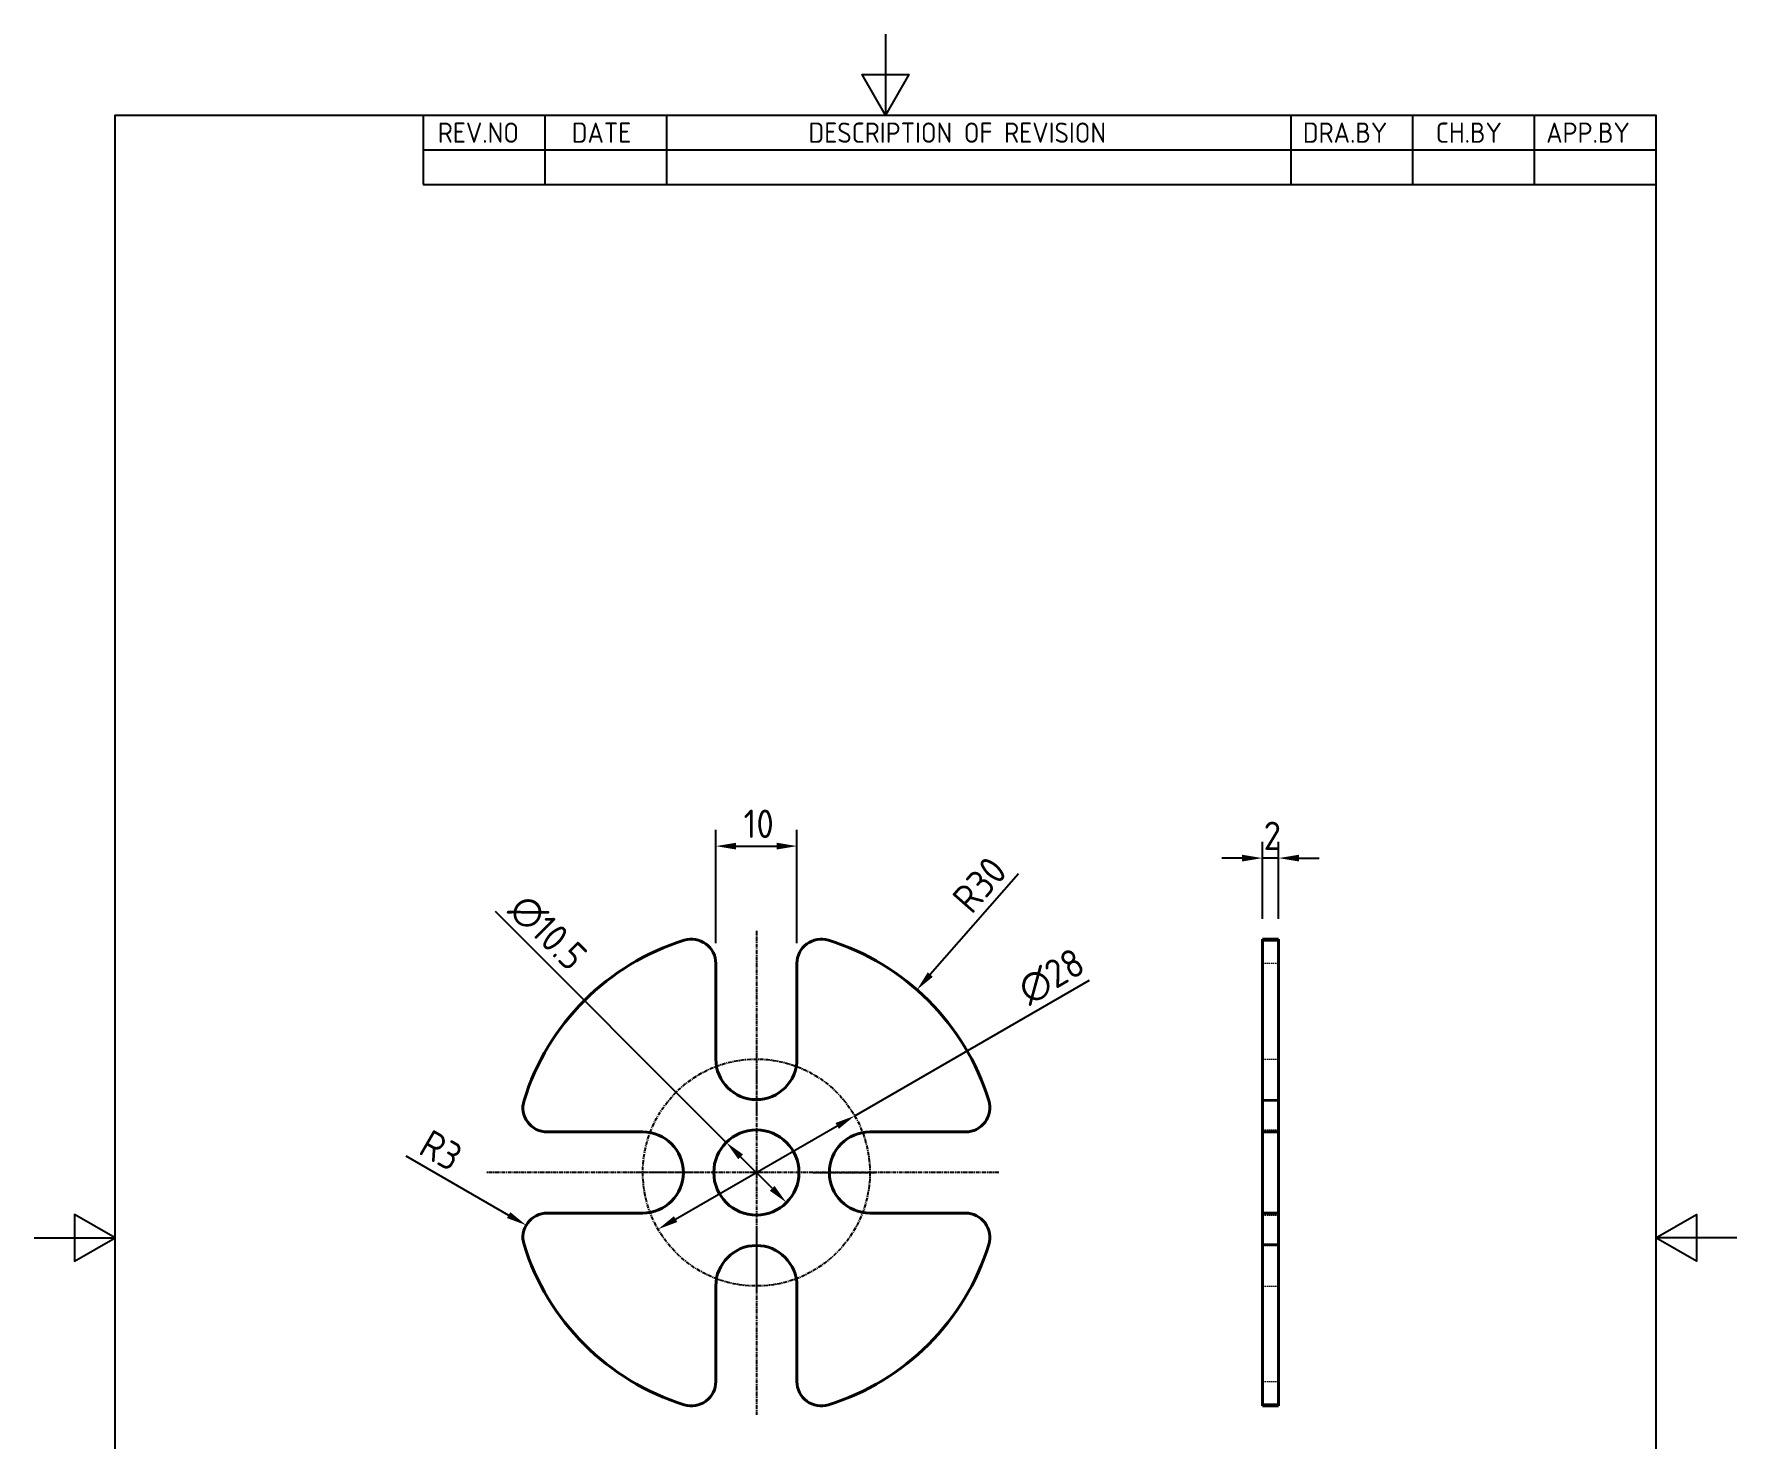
# Model space of a CAD drawing. Header units: millimetres. Extents: x 0 to 210, y 0 to 297.
# Drawn here: x 0 to 210, y 123.7 to 297 of the extents above; entities that cross this region are included whole.
import ezdxf

# ---------------------------------------------------------------- set-up
doc = ezdxf.new("R2010")
doc.units = ezdxf.units.MM
doc.linetypes.add('CHAIN', pattern=[0.7087, 0.4724, -0.0591, 0.1181, -0.0591])
doc.linetypes.add('DASHED', pattern=[0.2067, 0.1654, -0.0413])
doc.layers.get('0').update_dxf_attribs({"color": 3, "lineweight": 25, "true_color": 0x00ff00})
for name, color, linetype, lineweight, true_color in [('가려진 것(ISO)', 2, 'DASHED', 18, 0xffff00), ('가려진 좁은 것(ISO)', 2, 'DASHED', 18, 0xffff00), ('가시적인 것(ISO)', 3, 'Continuous', 40, 0x00ff00), ('가시적인 좁은 것(ISO)', 3, 'Continuous', 35, 0x00ff00), ('기호(ISO)', 5, 'Continuous', 25, 0x0000ff), ('중심 표식(ISO)', 1, 'Continuous', 25, 0xff0000), ('중심선(ISO)', 1, 'Continuous', 25, 0xff0000), ('치수(ISO)', 2, 'Continuous', 25, 0xffff00)]:
    doc.layers.add(name, color=color, linetype=linetype, lineweight=lineweight, true_color=true_color)
doc.layers.add('경계(ISO)', color=7, linetype='Continuous', lineweight=25)
doc.styles.add('ISO ProportionalPSTEK', font='isocp.shx')
doc.styles.add('치수 텍스트_PSTEK_POSCO', font='isocp.shx')
doc.dimstyles.new('치수_PSTEK_POSCO', dxfattribs={"dimtxt": 3.5, "dimasz": 2.5, "dimexe": 2, "dimexo": 2.5, "dimgap": 1, "dimtad": 1, "dimrnd": 1e-08, "dimdsep": 46, "dimtxsty": '치수 텍스트_PSTEK_POSCO', "dimcen": 0.09, "dimdle": 10, "dimclrd": 7, "dimclre": 7, "dimclrt": 2, "dimadec": 1, "dimazin": 2, "dimtfac": 1, "dimtmove": 0, "dimatfit": 3, "dimfxl": 1, "dimtolj": 1, "dimlwd": -1, "dimlwe": -1, "dimarcsym": 0})

# ---------------------------------------------------------------- blocks, each defined once
blk = doc.blocks.new('경계 Default Border')
at = {"layer": '경계(ISO)', "flags": 128}
for points in [[(105, 297.0000076293945), (105, 287.0000076293945), (102.1132469177246, 292.0000076293945), (107.8867530822754, 292.0000076293945), (105, 287.0000076293945)], [(10, 10), (10, 287.0000076293945), (200, 287.0000076293945), (200, 10), (10, 10)], [(0, 148.5000038146973), (10, 148.5000038146973), (5, 151.3867473602295), (5, 145.6132507324219), (10, 148.5000038146973)], [(210, 148.5000038146973), (200, 148.5000038146973), (205, 151.3867473602295), (205, 145.6132507324219), (200, 148.5000038146973)]]:
    blk.add_lwpolyline(points, dxfattribs=at)
blk = doc.blocks.new('리비전 내역')
at = {"layer": '기호(ISO)'}
for p, q in [((48.00000000000001, 287.0000076293945), (200, 287.0000076293945)), ((48.00000000000001, 287.0000076293945), (48.00000000000001, 282.7200076293945)), ((63.00000000000001, 287.0000076293945), (63.00000000000001, 282.7200076293945)), ((78, 287.0000076293945), (78, 282.7200076293945)), ((155, 287.0000076293945), (155, 282.7200076293945)), ((170, 287.0000076293945), (170, 282.7200076293945)), ((185, 287.0000076293945), (185, 282.7200076293945)), ((200, 287.0000076293945), (200, 282.7200076293945)), ((48.00000000000001, 282.7200076293945), (200, 282.7200076293945)), ((48.00000000000001, 282.7200076293945), (48.00000000000001, 278.4400076293945)), ((63.00000000000001, 282.7200076293945), (63.00000000000001, 278.4400076293945)), ((78, 282.7200076293945), (78, 278.4400076293945)), ((155, 282.7200076293945), (155, 278.4400076293945)), ((170, 282.7200076293945), (170, 278.4400076293945)), ((185, 282.7200076293945), (185, 278.4400076293945)), ((200, 282.7200076293945), (200, 278.4400076293945)), ((48.00000000000001, 278.4400076293945), (200, 278.4400076293945))]:
    blk.add_line(p, q, dxfattribs=at)
at = {"layer": '기호(ISO)', "color": 2, "true_color": 0xffff00, "char_height": 2.5, "attachment_point": 7, "style": 'ISO ProportionalPSTEK'}
for s, insert in [('REV.NO', (49.7871163682308, 283.5831900503393)), ('DATE', (66.31423177283666, 283.5831900503393)), ('DESCRIPTION OF REVISION', (95.50702043336295, 283.5831900503393)), ('DRA.BY', (156.4757339553203, 283.5831900503393)), ('CH.BY', (172.8642915086116, 283.5831900503393)), ('APP.BY', (186.4777339604403, 283.5831900503393))]:
    blk.add_mtext(s, dxfattribs=dict(at, insert=insert))
blk = doc.blocks.new('*D22')
at = {"layer": 'Defpoints', "color": 0, "transparency": 16777216}
for p in [(94.07574453282975, 196.8223196860869), (84.07574453282975, 182.3432294580671), (94.07574453282975, 182.3432294580671)]:
    blk.add_point(p, dxfattribs=at)
at = {"layer": '치수(ISO)', "color": 7, "transparency": 16777216}
for p, q in [((84.07574453282975, 184.8432294580671), (84.07574453282975, 198.8223196860869)), ((94.07574453282975, 184.8432294580671), (94.07574453282975, 198.8223196860869)), ((86.57574453282975, 196.8223196860869), (91.57574453282975, 196.8223196860869))]:
    blk.add_line(p, q, dxfattribs=at)
for points in [[(86.57574453282975, 197.2389863527536), (86.57574453282975, 196.4056530194202), (84.07574453282975, 196.8223196860869)], [(91.57574453282975, 197.2389863527536), (91.57574453282975, 196.4056530194202), (94.07574453282975, 196.8223196860869)]]:
    blk.add_solid(points, dxfattribs=at)
at = {"layer": '치수(ISO)', "color": 2, "transparency": 16777216, "insert": (87.49936658007384, 199.5723196860869), "char_height": 3.5, "attachment_point": 4, "style": '치수 텍스트_PSTEK_POSCO'}
blk.add_mtext('\\A1;10', dxfattribs=at)
blk = doc.blocks.new('*D23')
at = {"layer": 'Defpoints', "color": 0, "transparency": 16777216}
for p in [(108.8727590383067, 179.0962259657761), (89.07574453282969, 156.5556355416117)]:
    blk.add_point(p, dxfattribs=at)
at = {"layer": '치수(ISO)', "color": 7, "transparency": 16777216}
blk.add_line((121.4217854297733, 193.384363403561), (110.5225102470965, 180.9746085011231), dxfattribs=at)
blk.add_solid([(110.2094464912053, 181.2495670359214), (110.8355740029877, 180.6996499663248), (108.8727590383067, 179.0962259657761)], dxfattribs=at)
at = {"layer": '치수(ISO)', "color": 2, "transparency": 16777216, "insert": (114.3055073186152, 189.4491685171548), "char_height": 3.5, "attachment_point": 4, "rotation": 48.7077164587842, "style": '치수 텍스트_PSTEK_POSCO'}
blk.add_mtext('\\A1;R30', dxfattribs=at)
blk = doc.blocks.new('*D24')
at = {"layer": 'Defpoints', "color": 0, "transparency": 16777216}
for p in [(101.2001001858126, 163.5556355416106), (76.95138887984689, 149.555635541613)]:
    blk.add_point(p, dxfattribs=at)
at = {"layer": '치수(ISO)', "color": 7, "transparency": 16777216}
for p, q in [((101.2001001858126, 163.5556355416106), (130.1545713764763, 180.2725072777797)), ((79.11645238930811, 150.8056355416128), (99.03503667635138, 162.3056355416108))]:
    blk.add_line(p, q, dxfattribs=at)
for points in [[(98.82670334301807, 162.6664794598544), (99.24337000968467, 161.9447916233673), (101.2001001858126, 163.5556355416106)], [(78.9081190559748, 151.1664794598563), (79.3247857226414, 150.4447916233693), (76.95138887984689, 149.555635541613)]]:
    blk.add_solid(points, dxfattribs=at)
at = {"layer": '치수(ISO)', "color": 2, "transparency": 16777216, "insert": (121.8511959021061, 178.6543754737108), "char_height": 3.5, "attachment_point": 4, "rotation": 29.999999999994266, "style": '치수 텍스트_PSTEK_POSCO'}
blk.add_mtext('\\A1;∅28', dxfattribs=at)
blk = doc.blocks.new('*D25')
at = {"layer": 'Defpoints', "color": 0, "transparency": 16777216}
for p in [(85.36343393159976, 160.2679461428406), (92.78805513405962, 152.8433249403829)]:
    blk.add_point(p, dxfattribs=at)
at = {"layer": '치수(ISO)', "color": 7, "transparency": 16777216}
for p, q in [((85.36343393159976, 160.2679461428406), (56.89074373633757, 188.7406363380944)), ((91.02028818109298, 154.6110918933491), (87.13120088456637, 158.5001791898745))]:
    blk.add_line(p, q, dxfattribs=at)
for points in [[(87.42582871006073, 158.7948070153689), (86.83657305907204, 158.2055513643801), (85.36343393159976, 160.2679461428406)], [(91.31491600658734, 154.9057197188435), (90.72566035559865, 154.3164640678546), (92.78805513405962, 152.8433249403829)]]:
    blk.add_solid(points, dxfattribs=at)
at = {"layer": '치수(ISO)', "color": 2, "transparency": 16777216, "insert": (59.54239416578702, 189.9780732051713), "char_height": 3.5, "attachment_point": 4, "rotation": 315.00000000000847, "style": '치수 텍스트_PSTEK_POSCO'}
blk.add_mtext('\\A1;∅10.5', dxfattribs=at)
blk = doc.blocks.new('*D26')
at = {"layer": 'Defpoints', "color": 0, "transparency": 16777216}
for p in [(60.69007440502097, 150.0556355416116), (63.28815061637449, 148.5556355416119)]:
    blk.add_point(p, dxfattribs=at)
at = {"layer": '치수(ISO)', "color": 7, "transparency": 16777216}
blk.add_line((45.86727477422725, 158.6135828985919), (58.52501089555972, 151.3056355416113), dxfattribs=at)
blk.add_solid([(58.73334422889301, 151.6664794598549), (58.31667756222644, 150.9447916233678), (60.69007440502097, 150.0556355416116)], dxfattribs=at)
at = {"layer": '치수(ISO)', "color": 2, "transparency": 16777216, "insert": (48.10830017801148, 160.4951527589994), "char_height": 3.5, "attachment_point": 4, "rotation": 330.00000000000676, "style": '치수 텍스트_PSTEK_POSCO'}
blk.add_mtext('\\A1;R3', dxfattribs=at)
blk = doc.blocks.new('*D27')
at = {"layer": 'Defpoints', "color": 0, "transparency": 16777216}
for p in [(151.4781870605611, 195.3432294580671), (151.4781870605611, 185.3432294580671), (153.4781870605611, 185.3432294580671)]:
    blk.add_point(p, dxfattribs=at)
at = {"layer": '치수(ISO)', "color": 7, "transparency": 16777216}
for p, q in [((148.9781870605611, 195.3432294580671), (146.4781870605611, 195.3432294580671)), ((151.4781870605611, 187.8432294580671), (151.4781870605611, 197.3432294580671)), ((153.4781870605611, 195.3432294580671), (151.4781870605611, 195.3432294580671)), ((153.4781870605611, 187.8432294580671), (153.4781870605611, 197.3432294580671)), ((155.9781870605611, 195.3432294580671), (158.4781870605611, 195.3432294580671))]:
    blk.add_line(p, q, dxfattribs=at)
for points in [[(148.9781870605611, 195.7598961247337), (148.9781870605611, 194.9265627914004), (151.4781870605611, 195.3432294580671)], [(155.9781870605611, 195.7598961247337), (155.9781870605611, 194.9265627914004), (153.4781870605611, 195.3432294580671)]]:
    blk.add_solid(points, dxfattribs=at)
at = {"layer": '치수(ISO)', "color": 2, "transparency": 16777216, "insert": (151.6286447377264, 198.093573946256), "char_height": 3.5, "attachment_point": 4, "style": '치수 텍스트_PSTEK_POSCO'}
blk.add_mtext('\\A1;2', dxfattribs=at)

msp = doc.modelspace()

# ---------------------------------------------------------------- linework, layer by layer
at = {"layer": '가려진 것(ISO)'}
for p, q in [((151.4781870605587, 165.5556355416118), (153.4781870605587, 165.5556355416118)), ((151.4781870605587, 161.8056355416118), (153.4781870605587, 161.8056355416118)), ((151.4781870605587, 151.3056355416118), (153.4781870605587, 151.3056355416118)), ((151.4781870605587, 147.5556355416118), (153.4781870605587, 147.5556355416118))]:
    msp.add_line(p, q, dxfattribs=at)
at = {"layer": '가려진 좁은 것(ISO)'}
for p, q in [((153.4781870605601, 182.3432294580671), (151.4781870605602, 182.3432294580671)), ((151.4781870605602, 170.5556355416118), (153.4781870605601, 170.5556355416118)), ((151.4781870605602, 142.5556355416118), (153.4781870605601, 142.5556355416118)), ((151.4781870605602, 130.7680416251566), (153.4781870605601, 130.7680416251566))]:
    msp.add_line(p, q, dxfattribs=at)
at = {"layer": '가시적인 것(ISO)'}
for p, q in [((151.4781870605613, 185.2085176710065), (151.4781870605611, 185.3432294580671)), ((153.4781870605611, 185.3432294580671), (151.4781870605611, 185.3432294580671)), ((151.4781870605613, 185.2085176710065), (151.4781870605672, 165.4445244305007)), ((153.4781870605611, 185.3432294580671), (153.4781870605613, 185.2085176710065)), ((153.4781870605672, 165.4445244305007), (153.4781870605613, 185.2085176710065)), ((84.07574453282975, 170.5556355416118), (84.07574453282975, 182.3432294580671)), ((94.07574453282975, 182.3432294580671), (94.07574453282975, 170.5556355416118)), ((151.4781870605663, 161.5556355416118), (151.4781870605672, 165.4445244305007)), ((153.4781870605672, 165.4445244305007), (153.4781870605663, 161.5556355416118)), ((63.28815061637449, 161.5556355416118), (75.07574453282973, 161.5556355416118)), ((103.0757445328297, 161.5556355416118), (114.863338449285, 161.5556355416118)), ((151.4781870605663, 161.5556355416118), (153.4781870605663, 161.5556355416118)), ((151.4781870605628, 151.5556355416118), (151.4781870605628, 161.5556355416118)), ((153.4781870605628, 161.5556355416118), (153.4781870605628, 151.5556355416118)), ((75.07574453282973, 151.5556355416118), (63.28815061637449, 151.5556355416118)), ((114.863338449285, 151.5556355416118), (103.0757445328297, 151.5556355416118)), ((151.4781870605672, 147.6667466527229), (151.4781870605663, 151.5556355416118)), ((153.4781870605663, 151.5556355416118), (151.4781870605663, 151.5556355416118)), ((153.4781870605663, 151.5556355416118), (153.4781870605672, 147.6667466527229)), ((151.4781870605672, 147.6667466527229), (151.4781870605613, 127.9027534122171)), ((153.4781870605613, 127.9027534122171), (153.4781870605672, 147.6667466527229)), ((84.07574453282975, 130.7680416251566), (84.07574453282975, 142.5556355416118)), ((94.07574453282975, 142.5556355416118), (94.07574453282975, 130.7680416251566)), ((151.4781870605611, 127.7680416251566), (151.4781870605613, 127.9027534122171)), ((151.4781870605611, 127.7680416251566), (153.4781870605611, 127.7680416251566)), ((153.4781870605613, 127.9027534122171), (153.4781870605611, 127.7680416251566))]:
    msp.add_line(p, q, dxfattribs=at)
msp.add_circle((89.07574453282975, 156.5556355416118), 5.25, dxfattribs=at)
for centre, radius, start, end in [((89.07574453282976, 156.5556355416118), 30.00000000000001, 107.2352852570879, 162.7647147429122), ((81.07574453282973, 182.3432294580671), 3, 0, 107.2352852570879), ((97.07574453282973, 182.3432294580671), 2.999999999999998, 72.76471474291175, 180), ((89.07574453282975, 156.5556355416118), 30, 17.23528525708787, 72.76471474291212), ((89.07574453282975, 170.5556355416118), 4.999999999999999, 180, 0), ((63.28815061637449, 164.5556355416118), 2.999999999999998, 162.7647147429121, 270), ((114.863338449285, 164.5556355416118), 2.999999999999999, 270, 17.23528525708783), ((75.07574453282973, 156.5556355416118), 4.999999999999998, 270, 90), ((103.0757445328297, 156.5556355416118), 4.999999999999999, 90, 270), ((63.28815061637449, 148.5556355416118), 3.000000000000007, 90.00000000000018, 197.2352852570878), ((114.863338449285, 148.5556355416118), 3.000000000000004, 342.7647147429126, 90), ((89.07574453282976, 156.5556355416118), 30.00000000000003, 197.2352852570879, 252.764714742912), ((89.07574453282975, 142.5556355416118), 4.999999999999999, 0, 180), ((89.07574453282975, 156.5556355416118), 30, 287.2352852570879, 342.7647147429121), ((81.07574453282973, 130.7680416251566), 2.999999999999999, 252.7647147429122, 0), ((97.07574453282973, 130.7680416251566), 2.999999999999996, 180, 287.2352852570879)]:
    msp.add_arc(centre, radius, start, end, dxfattribs=at)
at = {"layer": '가시적인 좁은 것(ISO)'}
for p, q in [((151.4781870605613, 185.2085176710065), (153.4781870605613, 185.2085176710065)), ((153.4781870605672, 165.4445244305007), (151.4781870605672, 165.4445244305007)), ((151.4781870605672, 147.6667466527229), (153.4781870605672, 147.6667466527229)), ((153.4781870605613, 127.9027534122171), (151.4781870605613, 127.9027534122171))]:
    msp.add_line(p, q, dxfattribs=at)
at = {"layer": '중심 표식(ISO)', "linetype": 'CHAIN'}
for p, q in [((89.07574453282975, 186.3624712259077), (89.07574453282975, 126.6585792290678)), ((89.07574453282975, 171.3056355416118), (89.07574453282975, 163.5556355416118)), ((118.9707764575792, 156.5556355416118), (55.71085437863239, 156.5556355416118)), ((82.07574453282973, 156.5556355416118), (74.32574453282973, 156.5556355416118)), ((89.82574453282973, 156.5556355416118), (88.32574453282975, 156.5556355416118)), ((89.82574453282973, 156.5556355416118), (88.32574453282975, 156.5556355416118)), ((89.07574453282975, 157.3056355416118), (89.07574453282975, 155.8056355416118)), ((89.07574453282975, 157.3056355416118), (89.07574453282975, 155.8056355416118)), ((96.07574453282976, 156.5556355416118), (103.8257445328297, 156.5556355416118)), ((89.07574453282975, 149.5556355416118), (89.07574453282975, 141.8056355416118))]:
    msp.add_line(p, q, dxfattribs=at)
at = {"layer": '중심선(ISO)', "linetype": 'CHAIN'}
msp.add_circle((89.07574453282975, 156.5556355416118), 14, dxfattribs=at)

# ---------------------------------------------------------------- block references
msp.add_blockref('경계 Default Border', (0, 0))
at = {"layer": '기호(ISO)'}
msp.add_blockref('리비전 내역', (0, 0), dxfattribs=at)

# ---------------------------------------------------------------- dimensions: what is measured, and where the dimension line sits
at = {"layer": '치수(ISO)', "color": 7}
dim = msp.add_linear_dim(base=(94.07574453282975, 196.8223196860869), p1=(84.07574453282975, 182.3432294580671), p2=(94.07574453282975, 182.3432294580671), dimstyle='치수_PSTEK_POSCO', override={"dimdec": 2, "dimtp": 0, "dimtm": -0, "dimtdec": 2, "dimtofl": 0, "dimatfit": 1}, dxfattribs=at)
dim.commit()
dim.dimension.update_dxf_attribs({"geometry": '*D22', "text_midpoint": (89.07574453282975, 196.8223196860869), "dimtype": 160})
dim = msp.add_linear_dim(base=(151.4781870605611, 195.3432294580671), p1=(153.4781870605611, 185.3432294580671), p2=(151.4781870605611, 185.3432294580671), angle=180, dimstyle='치수_PSTEK_POSCO', override={"dimdec": 2, "dimtp": 0, "dimtm": -0, "dimtdec": 2, "dimtofl": 1, "dimatfit": 1}, dxfattribs=at)
dim.commit()
dim.dimension.update_dxf_attribs({"geometry": '*D27', "text_midpoint": (152.4781870605611, 195.3432294580671), "dimtype": 160})
for center, mpoint, picture, middle in [((89.07574453282969, 156.5556355416117), (108.8727590383067, 179.0962259657761), '*D23', (118.5668065268772, 190.1337262884541)), ((63.28815061637449, 148.5556355416119), (60.69007440502097, 150.0556355416116), '*D26', (48.61472943279045, 157.0273392118846))]:
    dim = msp.add_radius_dim(center=center, mpoint=mpoint, dimstyle='치수_PSTEK_POSCO', override={"dimdec": 2, "dimcen": 0, "dimtp": 0, "dimtm": -0, "dimtdec": 2, "dimtofl": 0}, dxfattribs=at)
    dim.commit()
    dim.dimension.update_dxf_attribs({"geometry": picture, "text_midpoint": middle, "dimtype": 164})
for p1, p2, override, picture, middle in [((92.78805513405962, 152.8433249403829), (85.36343393159976, 160.2679461428406), {"dimdec": 2, "dimlfac": 0.9999999999999959, "dimtp": 0, "dimtm": -0, "dimtdec": 2, "dimatfit": 2}, '*D25', (61.11393005863126, 184.5174500158021)), ((76.95138887984689, 149.555635541613), (101.2001001858126, 163.5556355416106), {"dimdec": 2, "dimlfac": 0.9999999999999992, "dimtp": 0, "dimtm": -0, "dimtdec": 2, "dimatfit": 2}, '*D24', (126.257457059446, 178.0225072777802))]:
    dim = msp.add_diameter_dim_2p(p1=p1, p2=p2, dimstyle='치수_PSTEK_POSCO', override=override, dxfattribs=at)
    dim.commit()
    dim.dimension.update_dxf_attribs({"geometry": picture, "text_midpoint": middle, "dimtype": 163})

doc.saveas('drawing.dxf')
